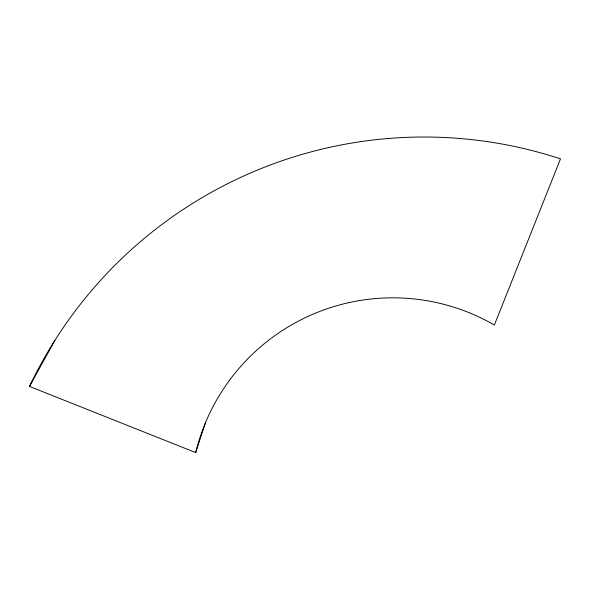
<?xml version="1.0" encoding="UTF-8"?>
<svg xmlns="http://www.w3.org/2000/svg" width="590" height="590" viewBox="0 0 590 590"><rect width="100%" height="100%" fill="white"/><g stroke="black" fill="none" stroke-linecap="round" stroke-linejoin="round"><path stroke-width="0.89" d="M54.87 340.393L29.5 386.435L195.674 452.567L205.453 422.794M29.5 386.435A436.858 436.858 0 0 1 560.5 158.858L494.368 325.031A202.99 202.99 0 0 0 195.674 452.567"/></g></svg>
